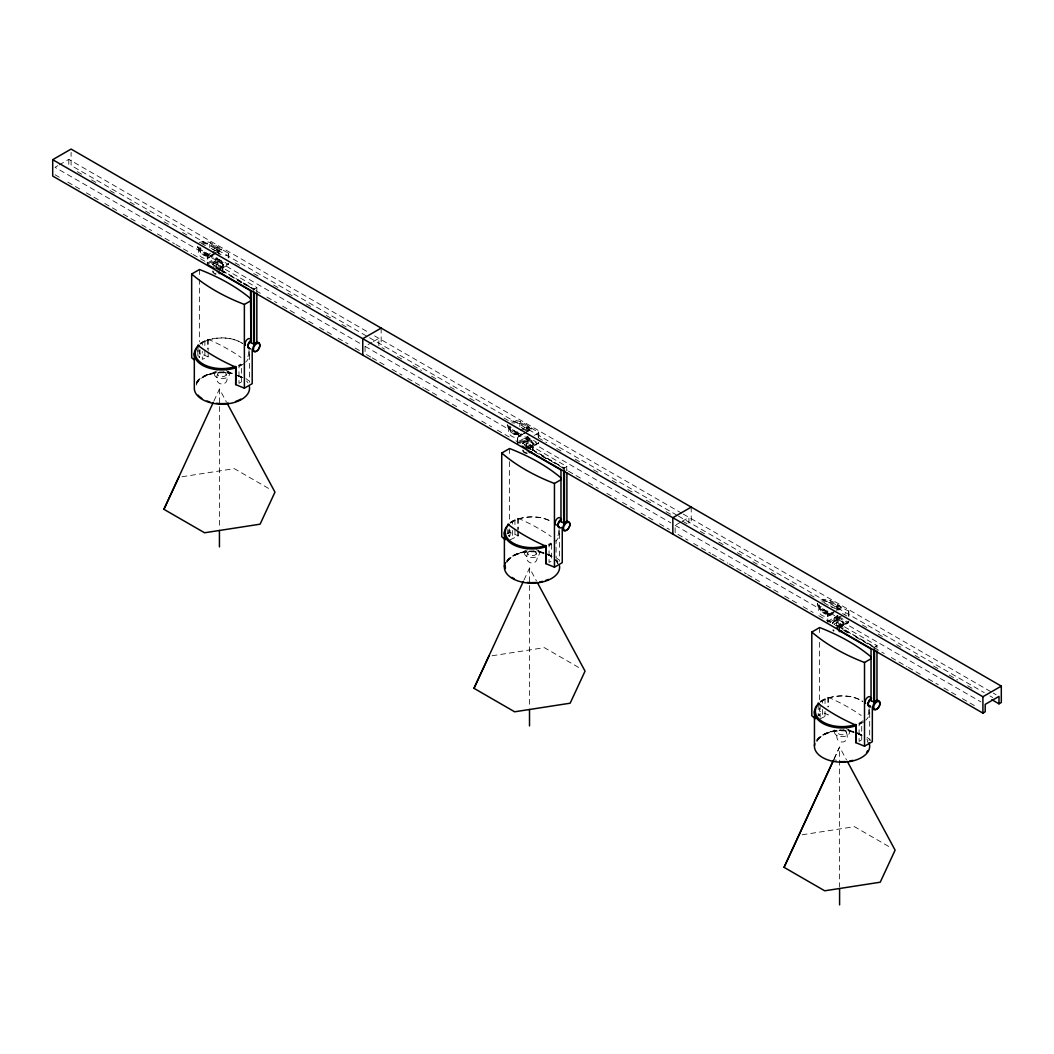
<?xml version="1.0" encoding="UTF-8"?>
<svg xmlns="http://www.w3.org/2000/svg" width="1054" height="1054" viewBox="0 0 1054 1054"><rect width="100%" height="100%" fill="white"/><g stroke="black" fill="none" stroke-linecap="round" stroke-linejoin="round"><path stroke-width="0.75" stroke-dasharray="5 3.75" d="M213.949 254.528L208.718 257.545C206.07 255.858 195.016 252.077 200.51 247.519M526.038 432.259L520.465 435.473C517.013 431.771 506.671 431.178 507.541 424.498M522.705 434.301L518.792 436.567C516.144 434.88 505.077 431.099 510.571 426.541M833.319 612.888L830.526 614.495C827.087 610.793 816.731 610.2 817.601 603.52M834.083 612.558L828.852 615.576C826.362 613.164 816.718 611.465 819.722 606.261M203.883 254.66C207.295 257.914 205.688 251.366 203.883 255.529C207.598 257.822 205.807 252.433 203.883 255.529M211.261 254.765C207.981 263.803 192.118 254.554 201.354 248.019M199.68 356.753L198.863 356.133M199.496 357.596L199.588 356.621M222.75 272.13L222.908 265.555M513.957 433.668C517.369 436.923 515.762 430.388 513.957 434.551C517.672 436.843 515.88 431.455 513.957 434.551M521.322 433.774C518.041 442.825 502.191 433.576 511.427 427.028M509.741 535.761L509.767 536.407M823.978 613.362C826.771 609.265 826.85 617.012 823.978 612.888M831.395 612.796C828.115 621.847 812.265 612.598 821.488 606.05M818.286 714.889L819.604 714.994L818.312 714.757M819.709 715.521L819.511 714.362M207.941 263.948L217.177 258.612L216.874 257.598L207.638 262.933L207.638 252.802L207.651 253.988L216.992 259.389L219.048 259.389L218.745 270.18L227.98 264.844L228.27 262.999M838.879 628.21L848.114 622.888L848.404 621.03M227.98 264.844L228.705 263.592L228.27 264.435M538.041 443.866L538.765 442.601L528.818 449.202M848.114 622.888L848.839 621.623L848.417 622.466M213.936 400.968L219.443 389.005L226.386 401.89M524.009 579.99L529.516 568.014L536.46 580.912M834.07 758.999L839.59 747.036L846.52 759.921M834.096 758.92L839.59 747.036L839.59 886.836M213.501 266.254L213.883 265.582L254.383 289.415L256.833 287.558L253.619 289.415L254.383 289.415M214.278 269.824L217.098 267.742L216.333 264.172L256.833 287.558L256.833 291.233M834.412 623.836L834.03 624.508L836.863 622.427M199.272 242.644C209.957 237.875 219.324 249.245 228.27 252.881L228.283 254.054L225.635 255.582M517.29 442.535L517.712 431.824L517.725 443.128M534.391 435.368L538.344 433.075L538.331 431.89C529.503 428.346 521.322 418.122 510.834 421.02M827.364 611.425L827.785 610.846L827.785 622.15L827.364 611.425L838.154 617.67L843.134 615.141M827.364 621.557L838.035 615.391M820.895 600.029C831.382 597.144 839.577 607.367 848.404 610.912L848.417 612.097L844.465 614.377M254.119 289.125L253.355 290.008L252.96 289.336L254.119 289.125L216.716 267.518L216.333 268.19L223.685 272.446M564.193 468.134L563.416 469.03L563.034 468.358L564.193 468.134L527.171 446.764L526.407 443.194L566.894 466.566L563.679 468.424L566.512 466.342L566.907 470.255M508.739 535.999L509.662 535.88M824.36 612.822C825.348 614.798 827.495 612.255 824.36 612.348M818.286 714.414L819.419 714.243M200.01 343.354L207.73 339.428L209.614 339.902A190.682 110.09 0 0 1 241.063 357.477M241.564 382.035L241.564 364.539L238.981 365.843L238.981 383.353L243.843 380.547M510.083 522.362L517.804 518.436L519.675 518.924A190.682 110.09 0 0 1 551.137 536.499M510.083 539.872L518.252 535.814L518.252 531.032M820.144 701.384L827.877 697.458L829.748 697.932A190.682 110.09 0 0 1 861.21 715.508M820.144 718.881L828.325 714.823L819.617 711.252L819.617 707.972M861.711 740.066L861.711 722.57L859.115 723.887L859.115 741.384L863.99 738.577M57.759 165.715L55.006 167.309L360.797 343.867M59.143 164.925L68.8 159.352L368.913 332.616M212.921 249.758L216.874 247.479L218.929 247.479L218.929 256.162M199.061 247.769L200.589 249.64L208.718 254.33L211.327 252.815M212.631 252.064L217.862 249.047L208.178 243.817L201.736 243.777M197.506 246.86L199.404 249.166L210.392 255.503L215.965 252.288M217.361 251.484L221.551 249.06L221.551 250.022L217.361 252.433M197.243 246.623L199.404 250.114L210.392 256.465L215.965 253.237M211.314 263.197L217.901 259.389L227.242 264.778M213.883 266.03L216.716 264.396M220.497 265.819L220.497 270.206L222.75 271.497L222.75 267.11L220.497 265.819L216.333 267.742L216.333 264.62L217.098 264.62M219.048 269.508L228.283 264.185M370.758 357.042L365.066 353.762L365.066 346.331L371.97 342.352M373.34 341.549L378.86 338.36L378.86 345.791L384.552 349.085M520.347 430.296L526.947 426.488L528.989 426.501L528.989 435.17M525.314 429.571L527.935 428.069L519.806 423.379L511.796 422.799M527.435 430.493L531.624 428.082L531.624 429.031L527.435 431.455M524.009 433.55L527.935 431.284L521.163 427.371M519.029 441.178L527.975 436.369L527.975 437.463L536.71 442.258M518.015 442.957L527.975 437.463M520.057 442.97L527.975 438.398L537.316 443.787M517.29 432.417L528.094 438.648L533.074 436.119M523.957 445.051L526.789 443.418M530.57 444.841L527.053 446.87L529.292 448.174A4.941 2.846 0 0 0 532.823 446.132L530.57 444.841L530.57 449.215M538.344 443.194L529.108 448.53L529.108 438.411M506.948 533.746L509.556 532.244L518.252 535.814M675.14 532.771L675.14 525.353L680.66 522.165M682.03 521.361L688.934 517.382L688.934 524.813L681.819 520.702M834.373 607.038L839.063 605.523L839.063 609.858M835.387 608.593L837.996 607.078L829.88 602.387L821.87 601.808M817.377 604.653L817.377 603.705L819.538 607.196L830.526 613.547L834.715 611.122M836.112 610.319L841.685 607.091L841.685 608.053L838.905 609.66M838.035 616.471L828.075 621.979L827.785 620.964M830.13 621.992L838.049 617.42L847.39 622.809M837.113 625.892L840.644 623.849L842.884 625.154L842.884 629.541M848.417 622.216L839.182 627.552L839.182 617.42M874.53 647.446L876.968 645.588L874.135 646.774L834.03 623.612M202.289 342.616L202.948 342.234M512.363 521.638L513.021 521.256M822.423 700.646L823.082 700.264M208.178 352.023L208.178 356.792L202.289 359.361L202.289 351.404M199.707 357.385L198.877 357.108M508.713 535.933L509.53 535.985M205.873 375.593L217.269 370.81M515.933 554.615L527.343 549.832M826.007 733.624L834.557 730.04M217.177 258.612L227.967 264.014M508.515 535.221L509.346 535.221M181.973 476.751L234.331 468.648L270.773 489.688M492.034 655.772L544.391 647.67L580.846 668.71M802.107 834.781L854.465 826.679L890.907 847.719M818.787 714.955L819.841 715.416M202.539 242.552L210.563 243.672L221.551 250.022M512.613 421.574L520.636 422.694L531.624 429.031M822.687 600.582L830.71 601.702L841.685 608.053M527.171 443.642L526.407 443.642L526.407 446.764M837.245 622.65L836.468 622.65L836.468 625.773L837.245 625.786L836.468 622.203L876.968 645.588L876.968 649.264M208.178 356.792L199.483 353.222L199.483 349.941M226.136 370.679L233.487 373.867M536.196 549.701L543.561 552.889M846.27 728.722L853.621 731.898M374.592 335.897L681.819 513.272M683.242 514.102L991.893 692.294M993.316 693.11L996.162 694.757M677.011 515.274L71.092 165.452L71.092 152.343M678.433 516.091L984.238 692.649M989.917 695.93L992.763 697.577M211.09 248.362L217.862 252.262M77.324 171.71L81.593 174.173M91.553 179.918L97.245 183.198M110.038 190.59L115.729 193.883M129.958 202.091L135.65 205.372M145.597 211.129L149.866 213.58M164.095 221.801L169.786 225.082M182.579 232.473L188.271 235.753M201.077 243.145L206.755 246.438M216.716 252.183L222.407 255.463M235.213 262.854L240.892 266.148M253.698 273.526L259.389 276.82M273.605 285.028L277.874 287.492M287.834 293.236L293.526 296.53M306.319 303.921L312.01 307.201M326.239 315.409L331.931 318.703M341.878 324.448L346.147 326.911M397.358 356.476L403.036 359.757M412.997 365.501L421.534 370.428M431.494 376.186L437.173 379.466M449.979 386.858L455.671 390.138M469.886 398.346L474.155 400.81M504.023 418.056L508.291 420.52M522.52 428.741L528.212 432.021M538.159 437.766L546.697 442.693M556.657 448.437L562.349 451.731M575.141 459.122L580.833 462.403M593.639 469.794L599.331 473.075M612.124 480.466L617.815 483.76M627.776 489.504L633.467 492.785M646.26 500.176L651.952 503.456M666.181 511.677L671.859 514.958M700.317 531.387L704.573 533.851M718.802 542.059L724.493 545.34M737.286 552.731L742.978 556.011M752.938 561.769L758.63 565.049M771.423 572.441L777.114 575.721M789.92 583.112L795.612 586.406M809.828 594.614L814.096 597.078M824.057 602.822L832.594 607.75M842.541 613.494L848.233 616.788M862.462 624.996L868.14 628.276M878.101 634.034L882.369 636.497M896.598 644.705L900.854 647.169M915.083 655.377L920.774 658.671M933.567 666.049L939.259 669.343M949.219 675.087L957.757 680.014M967.704 685.759L973.395 689.052M838.76 616.656L848.101 622.044M508.911 429.031L508.911 425.816L510.663 428.662L518.792 433.352L518.792 436.567M818.984 608.039L818.984 604.825L820.737 607.671L828.852 612.361L828.852 615.576M507.317 425.645L507.317 424.683L509.477 428.187L520.465 434.525L520.465 435.473M365.066 346.331L670.871 522.889M675.14 525.353L980.945 701.898M524.339 444.828L564.457 468.424M838.668 626.603L874.253 647.156M55.006 174.74L62.107 178.851M67.799 182.131L80.605 189.522M86.296 192.816L99.089 200.194M104.781 203.488L117.587 210.879M123.265 214.16L136.071 221.551M141.763 224.831L151.723 230.589M157.402 233.869L174.477 243.724M175.899 244.541L191.538 253.579M192.961 254.396L205.767 261.787M215.727 267.532L225.24 273.026M229.943 275.753L245.108 284.501M248.441 286.424L261.234 293.816M266.925 297.096L276.886 302.854M282.577 306.134L295.37 313.525M301.062 316.806L313.868 324.197M319.56 327.478L332.353 334.869M338.044 338.163L348.004 343.907M355.106 348.018L359.374 350.481M372.181 357.873L384.987 365.251M392.088 369.361L402.048 375.105M407.74 378.399L423.379 387.424M424.802 388.254L439.031 396.462M444.722 399.743L457.515 407.134M463.207 410.428L473.167 416.172M481.704 421.099L491.651 426.844M497.343 430.124L510.149 437.515M515.841 440.809L521.519 444.09M526.802 447.133L531.058 449.584M534.325 451.481L549.977 460.519M551.4 461.336L567.039 470.374M568.462 471.191L582.691 479.399M588.369 482.679L598.329 488.437M606.867 493.364L616.827 499.109M622.506 502.389L635.312 509.78M641.003 513.074L653.796 520.465M659.488 523.746L669.448 529.49M677.986 534.418L687.933 540.162M693.624 543.456L710.699 553.31M712.122 554.127L727.761 563.165M729.184 563.982L746.258 573.837M747.681 574.654L760.474 582.045M766.166 585.339L778.972 592.717M784.65 596.011L797.456 603.402M803.148 606.682L813.108 612.427M818.787 615.72L831.593 623.112M843.964 630.239L850.091 633.783M855.769 637.064L873.753 647.446M874.267 647.736L884.214 653.493M891.328 657.591L906.98 666.629M908.403 667.445L922.619 675.667M928.31 678.947L938.271 684.692M943.962 687.985L956.755 695.376M962.447 698.657L975.253 706.048M237.624 280.483L241.814 282.907M243.21 283.71L247.387 286.121M542.125 456.29L546.301 458.701M843.832 630.476L849.405 633.691M861.988 701.108L862.686 701.516M242.539 343.472L241.853 343.064A26.693 15.415 0 0 0 200.866 343.736M867.034 737.352L871.157 740.698M558.739 559.714L556.077 557.645L556.077 540.149M246.004 378.636L248.665 380.705M876.585 645.364L876.968 646.036M566.512 466.342L566.907 467.014M256.451 287.334L256.833 288.005M216.333 267.742L216.716 268.414M837.021 615.628L837.311 616.643M526.947 436.619L527.25 437.634M869.682 712.583L869.682 740.303M848.839 611.504L848.839 620.174M848.404 610.912L848.404 619.581M846.349 732.398C851.632 745.507 832.357 745.033 837.785 732.214M839.485 626.643A5.415 3.122 0 0 0 843.529 623.599L843.516 622.703A5.415 3.122 0 0 1 839.485 625.747M833.187 622.809A4.954 2.859 0 0 1 838.009 620.687A5.072 2.925 0 0 1 843.055 623.599L843.055 627.96M840.644 623.849L840.644 626.774M838.154 617.67L838.154 627.789M838.035 605.273L837.996 610.292L829.88 605.602L829.88 602.387M837.021 605.51L837.021 609.844M837.126 617.42L837.126 627.538M830.71 600.754L830.71 601.702M830.526 613.547L830.526 614.495M828.325 697.326L828.325 706.878M827.877 697.458L827.877 706.997M826.455 612.506L826.455 613.757M825.019 698.578L825.019 704.942M825.019 711.305L825.019 716.074M824.149 612.506L824.162 613.744M822.423 699.882L822.423 703.071M822.423 709.434L822.423 717.392M820.737 607.671L820.737 610.885M820.144 704.559L820.144 717.3M819.538 607.196L819.538 608.145M819.617 627.552L819.617 635.76M819.617 642.321L819.617 701.411M818.22 704.625L818.22 715.758M691.226 507.106L691.226 523.482M559.608 533.561L559.608 561.281M538.765 432.483L538.765 436.817M538.344 433.075L538.344 437.41M538.331 431.89L538.331 440.572M536.275 553.376A4.282 2.477 0 0 1 529.714 555.379A4.282 2.477 0 0 1 529.991 551.097A4.282 2.477 0 0 1 536.275 553.376C541.558 566.499 522.283 566.011 527.711 553.192M532.981 450.401L532.981 444.577A4.954 2.859 0 0 1 526.736 447.357M532.823 446.132L532.823 450.519M529.516 568.014L529.516 707.827M528.094 438.648L528.094 448.767M527.975 426.251L527.975 434.92M526.947 426.488L526.947 430.836M527.066 438.398L527.053 451.257M520.636 421.732L520.636 422.694M519.806 423.379L519.806 426.593M518.252 518.304L518.252 529.451M517.804 518.436L517.804 529.582M517.804 531.163L517.804 535.946M516.381 433.497L516.394 434.735M514.945 519.556L514.945 527.514M514.945 529.108L514.945 537.053M512.363 520.874L512.363 524.049M512.363 530.412L512.363 538.37M510.663 428.662L510.663 431.876M510.083 530.32L510.083 538.278M509.477 428.187L509.477 429.136M509.556 448.53L509.556 455.104M509.556 461.665L509.556 522.389M509.556 528.963L509.556 532.244M508.147 530.386L508.147 533.561M507.923 529.055L507.923 533.825M381.166 328.084L381.166 344.474M249.534 354.552L249.534 382.273M228.705 253.474L228.705 257.808M228.27 252.881L228.27 261.55M226.215 374.368A4.282 2.477 0 0 1 219.654 376.37A4.282 2.477 0 0 1 219.93 372.088A4.282 2.477 0 0 1 226.215 374.368C231.485 387.477 212.21 386.989 217.651 374.183M218.007 261.563A5.415 3.122 0 0 1 223.382 264.712L223.382 265.568M219.443 389.005L219.443 528.805M219.219 273.539L219.219 269.152A4.941 2.846 0 0 0 222.75 267.11M218.02 259.64L218.02 268.309M217.901 247.229L217.901 255.911M216.874 247.479L216.874 251.814M216.992 259.389L216.979 272.235M210.563 242.723L210.563 243.672M210.392 255.503L210.392 256.465M209.733 244.357L209.733 247.571M208.718 254.33L208.718 257.545M208.178 339.296L208.178 350.429M207.651 253.988L207.651 264.106M207.73 339.428L207.73 348.966M207.23 253.395L207.23 263.513M206.452 254.66L206.452 255.542M204.871 340.534L204.871 348.492M204.871 350.086L204.871 358.044M202.289 341.852L202.289 345.04M200.589 249.64L200.589 252.855M200.01 349.717L200.01 357.675M199.404 249.166L199.404 250.114M199.483 269.521L199.483 277.729M199.483 279.363L199.483 341.733M198.837 246.794L198.837 250.009M198.073 346.595L198.073 356.133M197.849 350.033L197.849 356.397M68.8 159.352L68.8 165.294M196.294 383.827A26.732 15.428 0 0 1 230.866 373.656M236.9 375.422A26.732 15.428 0 0 1 241.985 378.004M196.294 383.142A26.732 15.428 0 0 1 233.988 373.735M239.587 375.935A26.732 15.428 0 0 1 241.985 377.319M227.598 371.39A7.549 4.361 0 0 1 227.256 377.358A7.549 4.361 0 0 1 216.926 377.543A7.549 4.361 0 0 1 215.978 371.601M196.255 385.079A26.021 15.019 0 0 1 233.659 374.104M236.504 375.066A26.021 15.019 0 0 1 243.474 379.097M196.624 381.811A27.615 15.942 0 0 1 231.169 373.169M240.18 376.225A27.615 15.942 0 0 1 242.657 377.661M246.583 381.008A27.615 15.942 0 0 1 247.953 382.865M248.915 350.56A27.615 15.942 0 0 1 245.661 362.115M243.724 363.749A27.615 15.942 0 0 1 238.889 366.542M200.128 344.157A27.615 15.942 0 0 1 242.657 343.42M248.52 351.825A26.693 15.415 0 0 1 246.386 359.374M240.799 364.091A26.693 15.415 0 0 1 238.323 365.356M213.172 264.857A4.954 2.859 0 0 1 219.245 262.815A4.954 2.859 0 0 1 222.75 266.333A4.954 2.859 0 0 1 216.663 268.335M212.737 264.791A5.415 3.122 0 0 1 219.364 262.565A5.415 3.122 0 0 1 223.198 266.398A5.415 3.122 0 0 1 216.544 268.599M223.382 264.712A5.415 3.122 0 0 1 217.928 267.821A5.547 3.202 0 0 1 216.518 267.703M212.421 264.633A5.547 3.202 0 0 1 218.007 261.405M507.514 561.031A26.732 15.428 0 0 1 544.048 553.442M546.973 554.43A26.732 15.428 0 0 1 552.059 557.013M555.853 560.254A26.732 15.428 0 0 1 558.106 563.93M506.368 562.151A26.732 15.428 0 0 1 544.048 552.757M549.661 554.944A26.732 15.428 0 0 1 552.059 556.328M555.853 559.569A26.732 15.428 0 0 1 557.184 561.36M538.251 550.847A7.549 4.361 0 0 1 536.855 556.617A7.549 4.361 0 0 1 526.763 556.433A7.549 4.361 0 0 1 526.038 550.61M507.053 562.269A26.021 15.019 0 0 1 543.732 553.126M546.578 554.088A26.021 15.019 0 0 1 551.532 556.604M555.221 559.753A26.021 15.019 0 0 1 557.421 563.323M506.697 560.82A27.615 15.942 0 0 1 544.457 552.981M547.474 554.009A27.615 15.942 0 0 1 550.254 555.247M556.657 560.017A27.615 15.942 0 0 1 558.027 561.874M558.989 529.569A27.615 15.942 0 0 1 555.735 541.124M551.532 544.246A27.615 15.942 0 0 1 548.963 545.564M510.202 523.179A27.615 15.942 0 0 1 550.254 521.005M558.58 530.847A26.693 15.415 0 0 1 556.459 538.383M550.873 543.113A26.693 15.415 0 0 1 548.383 544.378M510.926 522.744A26.693 15.415 0 0 1 552.032 522.033M523.113 443.8A4.954 2.859 0 0 1 528.528 441.692A4.954 2.859 0 0 1 532.863 444.498M526.618 447.621A5.415 3.122 0 0 0 533.456 444.577L533.456 443.681A5.415 3.122 0 0 1 530.755 446.409A5.415 3.122 0 0 1 525.327 446.409M522.665 443.721A5.415 3.122 0 0 1 528.568 441.415A5.415 3.122 0 0 1 533.311 444.498M522.481 443.642A5.415 3.122 0 0 1 527.856 440.493A5.415 3.122 0 0 1 533.311 443.602M817.575 740.053A26.732 15.428 0 0 1 854.122 732.464M857.047 733.452A26.732 15.428 0 0 1 864.201 737.589M867.258 741.067A26.732 15.428 0 0 1 868.18 742.938M816.442 741.173A26.732 15.428 0 0 1 854.122 731.779M857.047 732.767A26.732 15.428 0 0 1 864.201 736.904M848.312 729.869A7.549 4.361 0 0 1 847.166 735.521A7.549 4.361 0 0 1 837.298 735.679A7.549 4.361 0 0 1 835.585 730.079M836.52 760.224A26.021 15.019 0 0 1 833.358 759.697M817.114 741.291A26.021 15.019 0 0 1 853.806 732.135M856.639 733.11A26.021 15.019 0 0 1 863.621 737.128M842.976 729.882A4.282 2.477 0 0 1 845.677 733.637A4.282 2.477 0 0 1 838.641 733.795A4.282 2.477 0 0 1 840.855 729.935M816.758 739.842A27.615 15.942 0 0 1 854.517 732.003M857.548 733.017A27.615 15.942 0 0 1 862.804 735.692M866.717 739.038A27.615 15.942 0 0 1 868.101 740.896M869.049 708.591A27.615 15.942 0 0 1 865.808 720.145M863.872 721.779A27.615 15.942 0 0 1 859.023 724.572M820.262 702.201A27.615 15.942 0 0 1 862.804 701.45M868.654 709.869A26.693 15.415 0 0 1 867.666 715.6M863.134 720.686A26.693 15.415 0 0 1 858.457 723.387M821 701.766A26.693 15.415 0 0 1 862.106 701.042M843.055 623.599A4.954 2.859 0 0 1 839.366 626.379M842.884 625.154A4.941 2.846 0 0 1 839.366 627.183M843.516 623.599A5.547 3.202 0 0 0 838.009 620.411A5.415 3.122 0 0 0 832.555 623.56L832.555 622.664A5.415 3.122 0 0 1 837.93 619.515A5.415 3.122 0 0 1 843.384 622.624M836.692 625.747A5.415 3.122 0 0 1 835.387 625.43M832.884 623.546A5.415 3.122 0 0 1 832.7 622.743M551.637 543.548L549.055 544.865L549.055 562.362L551.637 561.057L551.637 543.548"/><path stroke-width="1.5" d="M250.905 342.379L250.905 290.97L218.165 272.064M227.163 403.326L274.975 492.126L260.101 524.181L204.568 532.771L163.91 509.306L213.277 402.364M537.224 582.335L585.049 671.134L570.161 703.202L514.642 711.793L473.984 688.315L523.351 581.386M833.385 760.501L784.057 867.337L824.702 890.801L880.235 882.211L895.109 850.156L847.297 761.357M784.057 867.337L833.411 760.408M163.91 509.306L178.798 477.238M473.984 688.315L488.858 656.26M198.073 345.001L198.903 346.081A190.682 110.09 0 0 0 234.251 366.489L236.122 366.963L235.674 384.605L235.674 367.095M508.147 524.022L508.977 525.103A190.682 110.09 0 0 0 544.325 545.498L546.196 545.985L545.748 563.613L545.748 546.117M818.22 703.031L819.037 704.112A190.682 110.09 0 0 0 854.386 724.52L856.256 724.994L855.808 742.635L855.808 725.126M998.994 703.835L998.994 696.404L985.2 704.362L985.2 711.793L982.908 713.123L52.7 176.071L52.7 159.694L71.092 149.075L1001.3 686.114L1001.3 702.504L998.994 703.835L991.893 699.724M194.015 359.704L191.67 357.741L191.67 274.027L199.483 269.521A189.588 109.458 0 0 1 251.023 298.967M235.674 384.605L244.37 388.175L244.37 304.461L250.892 300.706M244.37 388.175L252.196 383.656L252.196 349.19M381.166 328.084L362.774 338.703L362.774 355.093M505.261 539.701L501.73 536.749L501.73 453.049L509.556 448.53A189.588 109.458 0 0 1 561.084 477.989M545.748 563.613L554.444 567.184L554.444 483.483L560.965 479.715M554.444 567.184L562.256 562.678L562.256 528.212M691.226 507.106L672.834 517.725L672.834 534.101M815.335 718.723L811.804 715.771L811.804 632.071L819.617 627.552A189.588 109.458 0 0 1 871.157 656.998M855.808 742.635L864.517 746.206L864.517 662.505L871.026 658.737M864.517 746.206L872.33 741.687L872.33 707.221M52.7 159.694L982.908 696.734L1001.3 686.114M526.842 453.312L524.444 452.416M214.766 273.618L215.688 274.04M207.954 264.778L214.621 268.638M522.02 446.106L526.025 448.424M528.225 451.086L560.978 469.992L560.978 521.862M838.299 630.108L871.052 649.014L871.052 700.884M833.2 630.134L833.714 630.832M517.712 443.378L517.725 443.128M523.64 451.81L522.955 450.361M213.567 272.802L212.882 271.352M250.905 291.431L250.509 290.759L250.905 342.853M837.126 627.538L837.429 628.21M982.908 696.734L982.908 713.123M876.968 650.885L876.968 701.042M874.53 649.066L874.53 702.451M873.753 649.066L873.753 702.451M839.59 888.482L839.59 904.925M839.366 628.645L839.366 631.57A4.941 2.846 0 0 0 841.606 630.832M814.452 711.397L814.452 745.639M566.894 473.048L566.907 522.02M564.457 470.044L564.457 523.43M563.679 470.044L563.679 523.43M529.516 709.461L529.516 725.916M504.392 532.375L504.392 566.617M256.833 292.854L256.833 342.998M254.383 292.643L254.383 344.421M253.619 291.023L253.619 344.408M219.443 530.452L219.443 546.894M194.318 353.367L194.318 387.608A27.615 15.942 0 0 0 222.644 404.143A27.615 15.942 0 0 0 249.442 386.792M244.383 304.448A189.588 109.458 0 0 1 191.683 274.027M240.826 399.11A26.732 15.428 0 0 1 235.595 401.455M228.441 403.168A26.732 15.428 0 0 1 216.228 403.274M209.878 401.969A26.732 15.428 0 0 1 206.953 400.981M201.867 398.399A26.732 15.428 0 0 1 198.073 395.158M236.056 367.662A27.615 15.942 0 0 1 202.394 365.237A27.615 15.942 0 0 1 198.192 345.804M235.582 366.436A26.693 15.415 0 0 1 203.053 364.091A26.693 15.415 0 0 1 198.995 345.317M220.431 273.25A4.941 2.846 0 0 1 219.232 273.539M257.532 342.247A4.941 2.846 -60 0 0 254.001 344.289L250.206 342.089A4.941 2.846 -60 0 1 251.063 341.193M258.928 342.721A5.072 2.938 -60 0 0 253.856 345.607A5.072 2.938 -60 0 0 253.816 351.496A4.954 2.859 -60 0 0 258.81 348.624A5.072 2.938 -60 0 0 258.797 342.8M248.27 344.842A4.124 2.385 -60 0 1 249.021 342.906A4.954 2.859 -60 0 1 251.432 340.205M250.509 348.834A4.954 2.859 -60 0 1 248.928 343.011M249.007 342.906A4.018 2.319 -60 0 1 251.036 340.758M249.021 347.636A4.124 2.385 -60 0 1 248.56 347.214M246.504 340.244A4.018 2.319 -60 0 0 245.911 341.114A4.124 2.385 -60 0 0 245.463 345.422M247.203 339.507A4.018 2.319 -60 0 1 249.969 338.782M249.469 348.189A4.414 2.543 -60 0 1 248.033 344.974A4.414 2.543 -60 0 1 251.036 340.574M554.457 483.47A189.588 109.458 0 0 1 501.757 453.036M548.409 579.397A26.732 15.428 0 0 1 545.669 580.477M542.705 581.347A26.732 15.428 0 0 1 539.582 582.019M536.328 582.44A26.732 15.428 0 0 1 527.408 582.414M514.339 578.791A26.732 15.428 0 0 1 511.941 577.408M505.38 568.58A26.732 15.428 0 0 1 505.288 566.644M505.38 567.895A26.732 15.428 0 0 1 505.288 565.958M559.516 565.8A27.615 15.942 0 0 1 529.253 583.086A27.615 15.942 0 0 1 505.512 562.691M546.117 546.67A27.615 15.942 0 0 1 512.468 544.246A27.615 15.942 0 0 1 508.265 524.813M545.643 545.458A26.693 15.415 0 0 1 513.127 543.113A26.693 15.415 0 0 1 509.056 524.325M531.532 451.81A4.941 2.846 0 0 1 529.292 452.548M567.605 521.269A4.941 2.846 -60 0 0 564.074 523.298L560.28 521.111A4.941 2.846 -60 0 1 561.123 520.215M563.758 524.773A5.072 2.938 -60 0 1 568.844 521.809A5.072 2.938 -60 0 1 568.844 527.685A5.072 2.938 -60 0 1 563.758 530.597M561.492 527.461A4.954 2.859 -60 0 1 557.988 525.445A4.954 2.859 -60 0 1 561.492 519.385M563.89 530.518A5.072 2.938 -60 0 1 563.89 524.694M561.11 519.78A4.018 2.319 -60 0 0 559.081 521.928A4.124 2.385 -60 0 0 558.238 524.773M559.081 526.657A4.124 2.385 -60 0 1 558.343 525.59M556.578 519.266A4.018 2.319 -60 0 0 555.985 520.136A4.124 2.385 -60 0 0 555.985 524.866A4.018 2.319 -60 0 0 556.578 525.063M557.263 518.528A4.018 2.319 -60 0 1 560.03 517.791A4.124 2.385 -60 0 1 560.491 518.225M564.43 525.142A4.519 2.609 -60 0 0 564.457 530.346A4.519 2.609 -60 0 0 568.962 527.738A4.519 2.609 -60 0 0 568.989 522.52A4.414 2.543 -60 0 0 564.549 525.076M561.11 519.451A4.414 2.543 -60 0 0 558.883 521.809A4.519 2.609 -60 0 0 558.883 527M864.53 662.492A189.588 109.458 0 0 1 811.817 632.057M867.692 750.606A26.732 15.428 0 0 1 866.559 752.411M852.778 760.369A26.732 15.428 0 0 1 849.643 761.028M845.282 761.555A26.732 15.428 0 0 1 839.695 761.607M869.049 742.833A27.615 15.942 0 0 1 842.792 762.174A27.615 15.942 0 0 1 814.808 743.65M856.191 725.692A27.615 15.942 0 0 1 822.542 723.268A27.615 15.942 0 0 1 818.326 703.835M855.716 724.467A26.693 15.415 0 0 1 823.187 722.122A26.693 15.415 0 0 1 819.129 703.347M877.666 700.291A4.941 2.846 -60 0 0 874.148 702.32L870.34 700.133A4.941 2.846 -60 0 1 871.197 699.224M873.819 709.606A5.072 2.938 -60 0 1 873.845 703.743A5.072 2.938 -60 0 1 878.917 700.818A5.072 2.938 -60 0 1 878.944 706.654A4.954 2.859 -60 0 1 873.95 709.54M871.632 698.183A5.072 2.938 -60 0 0 868.312 702.636A5.072 2.938 -60 0 0 869.076 706.707A4.954 2.859 -60 0 0 870.657 706.865M871.171 698.789A4.018 2.319 -60 0 0 869.155 700.936A4.124 2.385 -60 0 0 869.155 705.679A4.018 2.319 -60 0 0 869.748 705.864M866.045 699.158A4.018 2.319 -60 0 1 870.103 696.813M865.597 703.453A4.124 2.385 -60 0 1 865.597 700.106M879.062 701.661A4.414 2.543 -60 0 0 874.636 704.191A4.414 2.543 -60 0 0 874.636 709.289A4.414 2.543 -60 0 0 879.062 706.72A4.519 2.609 -60 0 0 879.049 701.529M868.957 700.831A4.414 2.543 -60 0 1 871.171 698.473M870.367 706.154A4.414 2.543 -60 0 1 868.957 700.963M560.978 469.992L560.978 469.992M871.052 649.014L871.052 649.014M254.383 346.094A4.519 2.609 -60 0 0 254.357 351.311A4.414 2.543 -60 0 0 258.915 348.69A4.519 2.609 -60 0 0 258.889 343.485A4.519 2.609 -60 0 0 254.383 346.094"/></g></svg>
